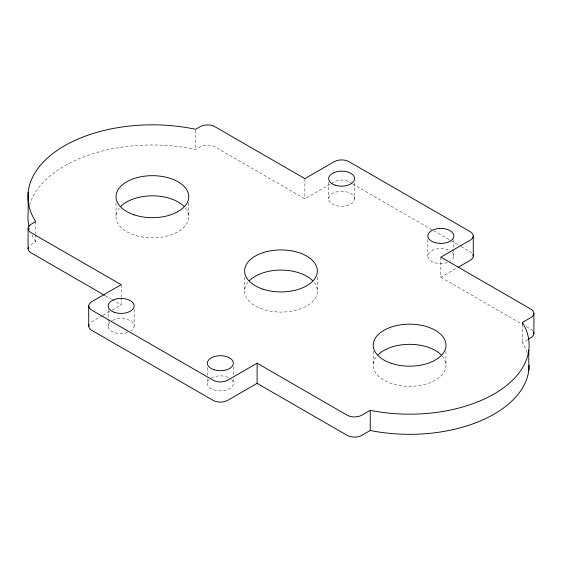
<?xml version="1.0" encoding="UTF-8"?>
<svg xmlns="http://www.w3.org/2000/svg" width="562" height="562" viewBox="0 0 562 562"><rect width="100%" height="100%" fill="white"/><g stroke="black" fill="none" stroke-linecap="round" stroke-linejoin="round"><path stroke-width="0.42" stroke-dasharray="2.81 2.11" d="M35.694 234.768L35.694 241.779L31.142 244.407A10.39 5.999 0 0 0 29.491 245.65M29.603 205.13A124.455 71.852 0 0 1 195.618 149.45L200.163 146.822A10.39 5.999 0 0 1 214.86 146.822L304.885 198.8L330.512 183.999M102.326 315.746L91.768 321.836A10.39 5.999 0 0 0 90.117 323.08M103.078 315.31L111.367 310.519M112.119 310.091L121.167 304.864L121.167 297.853M331.264 183.57L334.278 181.828A10.39 5.999 0 0 1 348.974 181.828L352.009 183.577M440.833 257.136L440.833 277.291L456.66 268.151M527.198 352.999A119.516 69 0 0 0 522.449 342.602L527.353 339.771M352.767 184.013L433.098 230.392M433.85 230.827L460.376 246.142M461.135 246.578L470.232 251.832A10.39 5.999 0 0 1 471.883 253.076M440.833 277.291L521.023 323.586M526.32 326.641L530.858 329.262A10.39 5.999 0 0 1 533.275 331.454M105.277 295.696L111.332 299.188M112.091 299.623L121.167 304.864M522.449 324.197L522.449 342.602M453.822 239.426L453.822 248.186M453.822 249.064L453.822 256.075M445.975 351.306L445.975 365.321M427.844 239.426L427.844 256.075M373.231 351.306L373.231 365.321M354.615 183.022L354.615 198.8A12.989 7.503 0 0 1 335.135 205.292A12.989 7.503 0 0 1 335.135 192.302A12.989 7.503 0 0 1 354.615 198.8M328.637 182.151L328.637 198.8M317.375 277.059L317.375 291.074M304.885 178.646L304.885 198.8M244.625 277.059L244.625 291.074M233.363 366.705L233.363 375.472M233.363 378.978L233.363 383.354M207.385 367.583L207.385 375.472M207.385 378.978L207.385 383.354M195.618 130.173L195.618 149.45M188.769 202.812L188.769 216.827M134.156 309.43L134.156 326.079M121.167 284.709L121.167 296.982M116.025 202.812L116.025 216.827M108.178 309.43L108.178 318.19M108.178 319.068L108.178 326.079M35.694 221.625L35.694 233.897M112.597 320.438A12.989 7.503 0 0 1 130.251 320.719A12.989 7.503 0 0 1 131.115 330.899M127.658 332.578A12.989 7.503 0 0 1 110.862 330.646A12.989 7.503 0 0 1 111.979 320.776M452.087 252.324A12.989 7.503 0 0 1 450.022 261.379M447.331 262.566A12.989 7.503 0 0 1 430.19 260.375A12.989 7.503 0 0 1 432.487 250.329A12.989 7.503 0 0 1 450.022 250.771M231.621 379.603A12.989 7.503 0 0 1 220.374 390.857A12.989 7.503 0 0 1 209.12 379.603M211.186 378.05A12.989 7.503 0 0 1 229.556 378.05M314.13 282.405A36.375 20.998 0 0 1 281 312.079A36.375 20.998 0 0 1 247.87 282.405M185.53 208.158A36.375 20.998 0 0 1 152.4 237.831A36.375 20.998 0 0 1 119.27 208.158M442.224 356.034A36.375 20.998 0 0 1 409.6 386.326A36.375 20.998 0 0 1 376.983 356.034M35.694 241.779A124.455 71.852 0 0 1 31.844 234.677M29.997 229.816A124.455 71.852 0 0 1 29.512 228.193"/><path stroke-width="0.84" d="M257.115 363.2L227.722 380.172A10.39 5.999 0 0 1 213.026 380.172L91.768 310.168A10.39 5.999 0 0 1 91.768 301.682L121.167 284.709L31.142 232.738A10.39 5.999 0 0 1 31.142 224.252L35.694 221.625A124.455 71.852 0 0 1 64.398 145.867A124.455 71.852 0 0 1 195.618 129.295L200.163 126.668A10.39 5.999 0 0 1 214.86 126.668L304.885 178.646L334.278 161.673A10.39 5.999 0 0 1 348.974 161.673L470.232 231.677A10.39 5.999 0 0 1 470.232 240.164L440.833 257.136L530.858 309.107A10.39 5.999 0 0 1 530.858 317.593L522.449 322.447A119.516 69 0 0 1 494.11 393.962A119.516 69 0 0 1 370.239 410.323L361.837 415.178A10.39 5.999 0 0 1 347.14 415.178L257.115 363.2L257.115 383.354L347.14 435.332A10.39 5.999 0 0 0 361.837 435.332L370.239 430.478A119.516 69 0 0 0 529.116 365.335M257.115 383.354L227.722 400.327A10.39 5.999 0 0 1 213.026 400.327L91.768 330.323A10.39 5.999 0 0 1 89.084 324.527M458.171 267.28L470.232 260.318A10.39 5.999 0 0 0 472.916 254.523M528.055 339.364L530.858 337.748A10.39 5.999 0 0 0 533.549 331.952M104.525 295.254L31.142 252.893A10.39 5.999 0 0 1 28.451 247.097M533.9 313.35L533.9 333.505M528.807 350.14L528.807 370.288M522.449 322.447L522.449 324.197M473.274 235.921L473.274 256.075M370.239 410.323L370.239 430.478M88.726 305.925L88.726 326.079M28.17 192.373L28.17 212.527A124.455 71.852 0 0 0 29.084 226.521M28.1 228.495L28.1 248.65M249.5 280.578A36.375 20.998 0 0 1 312.5 280.578M120.893 206.331A36.375 20.998 0 0 1 183.9 206.331M378.1 354.826A36.375 20.998 0 0 1 441.107 354.826M114.669 312.423A12.989 7.503 0 0 0 134.156 305.925A12.989 7.503 0 0 0 114.669 299.434A12.989 7.503 0 0 0 114.669 312.423M335.135 185.137A12.989 7.503 0 0 0 354.615 178.646A12.989 7.503 0 0 0 335.135 172.148A12.989 7.503 0 0 0 335.135 185.137M434.342 242.419A12.989 7.503 0 0 0 453.822 235.921A12.989 7.503 0 0 0 434.342 229.422A12.989 7.503 0 0 0 434.342 242.419M213.876 369.698A12.989 7.503 0 0 0 233.363 363.2A12.989 7.503 0 0 0 213.876 356.708A12.989 7.503 0 0 0 213.876 369.698M262.812 289.107A36.375 20.998 0 0 0 317.375 270.926A36.375 20.998 0 0 0 262.812 252.738A36.375 20.998 0 0 0 262.812 289.107M134.213 214.86A36.375 20.998 0 0 0 188.769 196.679A36.375 20.998 0 0 0 134.213 178.491A36.375 20.998 0 0 0 134.213 214.86M391.412 363.361A36.375 20.998 0 0 0 445.975 345.173A36.375 20.998 0 0 0 391.412 326.986A36.375 20.998 0 0 0 391.412 363.361"/></g></svg>
